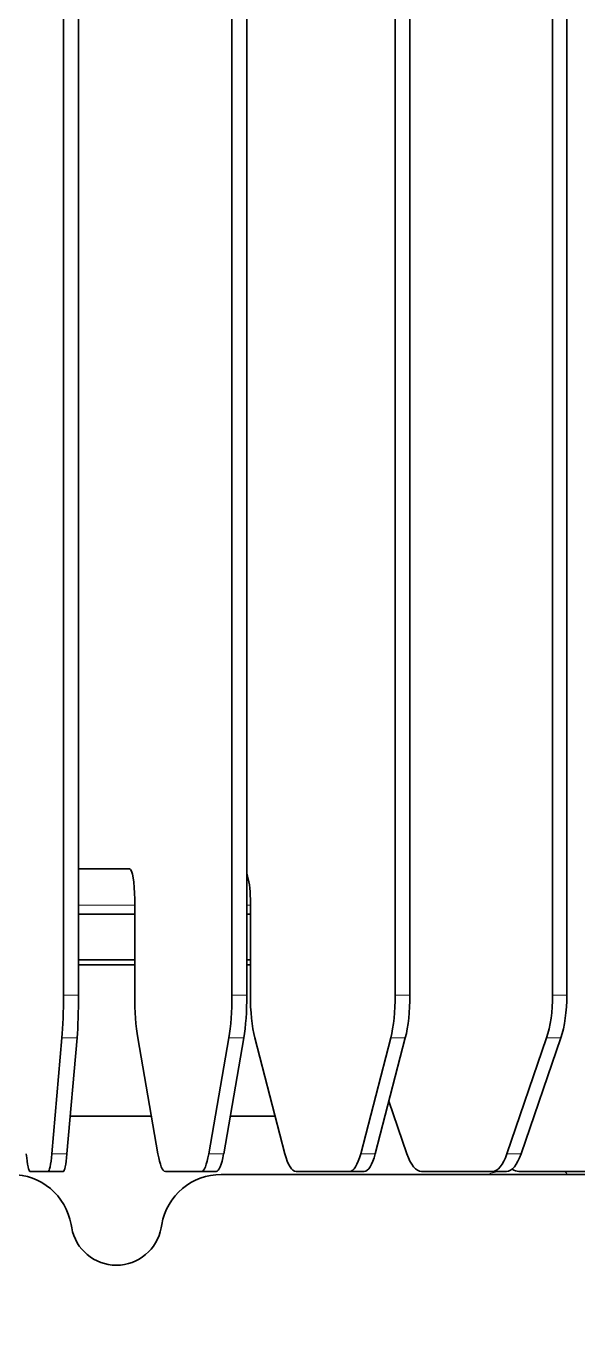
# Model space of a CAD drawing. Header units: inches. Extents: x 258415 to 640093, y 441672 to 945769.
# Drawn here: x 311703.46 to 311721.68, y 462777.19 to 462820.71 of the extents above; entities that cross this region are included whole.
import ezdxf

# ---------------------------------------------------------------- set-up
doc = ezdxf.new("R2010")
doc.units = ezdxf.units.IN
doc.header["$MEASUREMENT"] = 0
for name, color, linetype in [('CQ Light Elevation', 4, 'Continuous'), ('CQ section wall', 3, 'Continuous'), ('CQ Wall hatch_CHB', 8, 'Continuous')]:
    doc.layers.add(name, color=color, linetype=linetype)
doc.layers.add('CQ Lighting', color=5, linetype='Continuous', lineweight=0)

# ---------------------------------------------------------------- blocks, each defined once
blk = doc.blocks.new('ff12 section a and b')
at = {"layer": 'CQ Wall hatch_CHB', "ltscale": 300, "extrusion": (1.65644e-08, -2.02966e-09, 1)}
h = blk.add_hatch(dxfattribs=at)
h.set_pattern_fill('AR-CONC', color=256, scale=10, angle=-13.9714, style=0)
h.set_pattern_definition([(36.028577, (-117982.78, -49373.48), (68.0890203, -23.40695), [7.5, -82.5]), (341.028577, (-117982.78, -49373.48), (4.6961155, 76.3439316), [6, -66]), (86.480021, (-117977.11, -49375.43), (72.7851354, 52.936981), [6.374019, -70.114211]), (32.212777, (-117977.95, -49354.07), (99.570572, -41.829513), [11.25, -123.75]), (82.664212, (-117969.65, -49357.56), (114.220033, 71.96377), [9.561034, -105.171376]), (337.21274, (-117977.95, -49354.07), (114.220033, 71.96377), [9, -99]), (7.028577, (-117969.455, -49361.34), (48.2040844, -53.482392), [7.5, -82.5]), (312.028577, (-117969.455, -49361.34), (41.119588, 64.495185), [6, -66]), (57.480021, (-117965.44, -49365.796), (89.323671, 11.012793), [6.374019, -70.114211]), (23.5285767, (-117982.78, -49373.481), (9.2173322, 32.010976), [0, -65.2, 0, -67, 0, -66.25]), (353.528577, (-117982.78, -49373.48), (35.0512903, 31.9228578), [0, -38.2, 0, -63.7, 0, -25.25]), (313.5285767, (-118004.42, -49368.097), (51.2584374, -15.0772595), [0, -25, 0, -78, 0, -103.5]), (303.528577, (-118014.125, -49365.683), (59.0102484, -4.3659754), [0, -32.5, 0, -51.8, 0, -73.5])])
h.paths.add_polyline_path([(308598.932, 463573.855), (308598.932, 463323.855), (312785.436, 463323.855), (312785.436, 463823.855), (312585.436, 463823.855), (312585.436, 463573.855)])
h.paths.add_polyline_path([(308598.932, 459623.855), (308598.932, 459373.855), (312785.436, 459373.855), (312785.436, 459623.855)])
blk = doc.blocks.new('T.HC0E0.HQ12 side 2')
at = {"layer": 'CQ Lighting', "color": 1, "lineweight": 35}
for p, q in [((442017.557, 518883.546), (442017.557, 518930.99)), ((442018.055, 518930.99), (442018.055, 518883.546)), ((442023.123, 518883.546), (442023.123, 518930.99)), ((442023.615, 518930.99), (442023.615, 518883.546)), ((442028.519, 518883.546), (442028.519, 518930.99)), ((442029.002, 518930.99), (442029.002, 518883.546)), ((442033.718, 518883.546), (442033.718, 518930.99)), ((442034.188, 518930.99), (442034.188, 518883.546)), ((442053.255, 518877.618), (442022.771, 518877.618))]:
    blk.add_line(p, q, dxfattribs=at)
at = {"layer": 'CQ Lighting', "color": 1, "lineweight": 35, "ltscale": 0.042049}
blk.add_line((442019.737, 518887.718), (442018.055, 518887.718), dxfattribs=at)
at = {"layer": 'CQ Lighting', "color": 1, "lineweight": 35, "ltscale": 0.042038}
blk.add_line((442019.736, 518887.718), (442018.055, 518887.718), dxfattribs=at)
at = {"layer": 'CQ Lighting', "color": 1, "lineweight": 35, "ltscale": 0.040132}
blk.add_line((442019.737, 518887.718), (442018.131, 518887.718), dxfattribs=at)
at = {"layer": 'CQ Lighting', "color": 1, "lineweight": 35, "ltscale": 0.079289}
for p, q in [((442019.91, 518883.546), (442019.91, 518886.718)), ((442023.731, 518883.546), (442023.731, 518886.718))]:
    blk.add_line(p, q, dxfattribs=at)
at = {"layer": 'CQ Lighting', "color": 1, "lineweight": 13, "ltscale": 0.046388}
blk.add_line((442018.055, 518886.518), (442019.91, 518886.518), dxfattribs=at)
at = {"layer": 'CQ Lighting', "color": 1, "lineweight": 35, "ltscale": 0.046388}
for p, q in [((442018.055, 518886.218), (442019.91, 518886.218)), ((442018.055, 518884.718), (442019.91, 518884.718)), ((442019.91, 518884.547), (442018.055, 518884.547))]:
    blk.add_line(p, q, dxfattribs=at)
at = {"layer": 'CQ Lighting', "color": 1, "lineweight": 13, "ltscale": 0.002888}
blk.add_line((442023.615, 518886.518), (442023.731, 518886.518), dxfattribs=at)
at = {"layer": 'CQ Lighting', "color": 1, "lineweight": 35, "ltscale": 0.002888}
for p, q in [((442023.615, 518886.218), (442023.731, 518886.218)), ((442023.615, 518884.718), (442023.731, 518884.718)), ((442023.731, 518884.547), (442023.615, 518884.547))]:
    blk.add_line(p, q, dxfattribs=at)
at = {"layer": 'CQ Lighting', "color": 1, "lineweight": 13, "ltscale": 0.012453}
for p, q in [((442017.557, 518883.546), (442018.055, 518883.546)), ((442017.172, 518878.304), (442017.67, 518878.304))]:
    blk.add_line(p, q, dxfattribs=at)
at = {"layer": 'CQ Lighting', "color": 1, "lineweight": 13, "ltscale": 0.012309}
blk.add_line((442023.123, 518883.546), (442023.615, 518883.546), dxfattribs=at)
at = {"layer": 'CQ Lighting', "color": 1, "lineweight": 13, "ltscale": 0.012074}
for p, q in [((442028.519, 518883.546), (442029.002, 518883.546)), ((442028.367, 518882.132), (442028.85, 518882.132)), ((442027.376, 518878.304), (442027.859, 518878.304))]:
    blk.add_line(p, q, dxfattribs=at)
at = {"layer": 'CQ Lighting', "color": 1, "lineweight": 13, "ltscale": 0.011746}
for p, q in [((442033.718, 518883.546), (442034.188, 518883.546)), ((442033.518, 518882.132), (442033.987, 518882.132)), ((442032.208, 518878.304), (442032.678, 518878.304))]:
    blk.add_line(p, q, dxfattribs=at)
at = {"layer": 'CQ Lighting', "color": 1, "lineweight": 35, "ltscale": 0.096073}
for p, q in [((442017.172, 518878.304), (442017.506, 518882.132)), ((442017.67, 518878.304), (442018.004, 518882.132))]:
    blk.add_line(p, q, dxfattribs=at)
at = {"layer": 'CQ Lighting', "color": 1, "lineweight": 13, "ltscale": 0.012451}
blk.add_line((442017.506, 518882.132), (442018.004, 518882.132), dxfattribs=at)
at = {"layer": 'CQ Lighting', "color": 1, "lineweight": 35, "ltscale": 0.097143}
for p, q in [((442020.012, 518882.132), (442020.677, 518878.304)), ((442022.356, 518878.304), (442023.021, 518882.132)), ((442022.849, 518878.304), (442023.513, 518882.132))]:
    blk.add_line(p, q, dxfattribs=at)
at = {"layer": 'CQ Lighting', "color": 1, "lineweight": 13, "ltscale": 0.012311}
for p, q in [((442023.021, 518882.132), (442023.513, 518882.132)), ((442022.356, 518878.304), (442022.849, 518878.304))]:
    blk.add_line(p, q, dxfattribs=at)
at = {"layer": 'CQ Lighting', "color": 1, "lineweight": 35, "ltscale": 0.098865}
blk.add_line((442023.882, 518882.132), (442024.873, 518878.304), dxfattribs=at)
at = {"layer": 'CQ Lighting', "color": 1, "lineweight": 35, "ltscale": 0.098864}
for p, q in [((442027.376, 518878.304), (442028.367, 518882.132)), ((442027.859, 518878.304), (442028.85, 518882.132))]:
    blk.add_line(p, q, dxfattribs=at)
at = {"layer": 'CQ Lighting', "color": 1, "lineweight": 35, "ltscale": 0.101154}
for p, q in [((442032.208, 518878.304), (442033.518, 518882.132)), ((442032.678, 518878.304), (442033.987, 518882.132))]:
    blk.add_line(p, q, dxfattribs=at)
at = {"layer": 'CQ Lighting', "color": 1, "lineweight": 35, "ltscale": 0.04578}
blk.add_line((442028.308, 518880.036), (442028.9, 518878.304), dxfattribs=at)
at = {"layer": 'CQ Lighting', "color": 1, "lineweight": 35, "ltscale": 0.066962}
blk.add_line((442020.468, 518879.547), (442017.79, 518879.547), dxfattribs=at)
at = {"layer": 'CQ Lighting', "color": 1, "lineweight": 35, "ltscale": 0.036627}
blk.add_line((442024.552, 518879.547), (442023.087, 518879.547), dxfattribs=at)
at = {"layer": 'CQ Lighting', "color": 1, "lineweight": 35, "ltscale": 0.014909}
blk.add_line((442016.452, 518877.718), (442017.049, 518877.718), dxfattribs=at)
at = {"layer": 'CQ Lighting', "color": 1, "lineweight": 35, "ltscale": 0.012453}
blk.add_line((442017.049, 518877.718), (442017.547, 518877.718), dxfattribs=at)
at = {"layer": 'CQ Lighting', "color": 1, "lineweight": 35, "ltscale": 0.029709}
blk.add_line((442020.922, 518877.718), (442022.111, 518877.718), dxfattribs=at)
at = {"layer": 'CQ Lighting', "color": 1, "lineweight": 35, "ltscale": 0.012309}
blk.add_line((442022.111, 518877.718), (442022.603, 518877.718), dxfattribs=at)
at = {"layer": 'CQ Lighting', "color": 1, "lineweight": 35, "ltscale": 0.044278}
blk.add_line((442025.239, 518877.718), (442027.01, 518877.718), dxfattribs=at)
at = {"layer": 'CQ Lighting', "color": 1, "lineweight": 35, "ltscale": 0.012074}
blk.add_line((442027.01, 518877.718), (442027.493, 518877.718), dxfattribs=at)
at = {"layer": 'CQ Lighting', "color": 1, "lineweight": 35, "ltscale": 0.058513}
blk.add_line((442029.384, 518877.718), (442031.725, 518877.718), dxfattribs=at)
at = {"layer": 'CQ Lighting', "color": 1, "lineweight": 35, "ltscale": 0.011746}
blk.add_line((442031.725, 518877.718), (442032.194, 518877.718), dxfattribs=at)
at = {"layer": 'CQ Lighting', "color": 1, "lineweight": 35, "ltscale": 0.069585}
blk.add_line((442032.604, 518877.718), (442035.388, 518877.718), dxfattribs=at)
at = {"layer": 'CQ Lighting', "color": 1, "lineweight": 35, "ltscale": 0.002736}
for p, q in [((442017.827, 518875.858), (442017.809, 518875.965)), ((442020.782, 518875.858), (442020.801, 518875.965))]:
    blk.add_line(p, q, dxfattribs=at)
at = {"layer": 'CQ Lighting', "color": 1, "lineweight": 35}
for centre, radius, start, end in [((442015.839, 518875.618), 2, 10, 90), ((442022.771, 518875.618), 2, 90, 170), ((442019.305, 518876.118), 1.5, 190, 350)]:
    blk.add_arc(centre, radius, start, end, dxfattribs=at)
at = {"layer": 'CQ Lighting', "color": 1, "lineweight": 13}
for centre, radius, start, end in [((442036.284, 518858.999), 19.217, 103.0788, 104.3364), ((442032.864, 518876.381), 1.83, 42.5325, 46.9407)]:
    blk.add_arc(centre, radius, start, end, dxfattribs=at)
at = {"layer": 'CQ Lighting', "color": 1, "lineweight": 35}
for centre, major_axis, ratio, start_param, end_param in [((442019.737, 518886.718), (0, 1), 0.173648, 4.712389, 6.283185), ((442023.472, 518886.718), (0, 1), 0.258819, 4.712389, 5.697022), ((442017.382, 518883.546), (0, 2), 0.087156, 3.926991, 4.712389), ((442017.88, 518883.546), (0, 2), 0.087156, 3.926991, 4.712389), ((442020.257, 518883.546), (0, 2), 0.173648, 1.570796, 2.356194), ((442022.775, 518883.546), (0, 2), 0.173648, 3.926991, 4.712389), ((442023.268, 518883.546), (0, 2), 0.173648, 3.926991, 4.712389), ((442024.248, 518883.546), (0, 2), 0.258819, 1.570796, 2.356194), ((442028.001, 518883.546), (0, 2), 0.258819, 3.926991, 4.712389), ((442028.484, 518883.546), (0, 2), 0.258819, 3.926991, 4.712389), ((442033.034, 518883.546), (0, 2), 0.34202, 3.926991, 4.712389), ((442033.504, 518883.546), (0, 2), 0.34202, 3.926991, 4.712389), ((442016.452, 518879.718), (0, 2), 0.087156, 2.356194, 3.141593), ((442017.049, 518879.718), (0, 2), 0.087156, 3.141593, 3.926991), ((442017.547, 518879.718), (0, 2), 0.087156, 3.141593, 3.926991), ((442020.922, 518879.718), (0, 2), 0.173648, 2.356194, 3.141593), ((442022.111, 518879.718), (0, 2), 0.173648, 3.141593, 3.926991), ((442022.603, 518879.718), (0, 2), 0.173648, 3.141593, 3.926991), ((442025.239, 518879.718), (0, 2), 0.258819, 2.356194, 3.141593), ((442027.01, 518879.718), (0, 2), 0.258819, 3.141593, 3.926991), ((442027.493, 518879.718), (0, 2), 0.258819, 3.141593, 3.926991), ((442029.384, 518879.718), (0, 2), 0.34202, 2.356194, 3.141593), ((442031.725, 518879.718), (0, 2), 0.34202, 3.141593, 3.926991), ((442032.194, 518879.718), (0, 2), 0.34202, 3.141593, 3.926991), ((442032.604, 518879.718), (0, 2), 0.406737, 2.864338, 3.141593)]:
    blk.add_ellipse(centre, major_axis=major_axis, ratio=ratio, start_param=start_param, end_param=end_param, dxfattribs=at)

msp = doc.modelspace()

# ---------------------------------------------------------------- block references
at = {"layer": 'CQ Light Elevation'}
msp.add_blockref('T.HC0E0.HQ12 side 2', (-130312.869, -56094.863, 0.001), dxfattribs=at)
at = {"layer": 'CQ section wall'}
msp.add_blockref('ff12 section a and b', (0, 0), dxfattribs=at)

doc.saveas('drawing.dxf')
